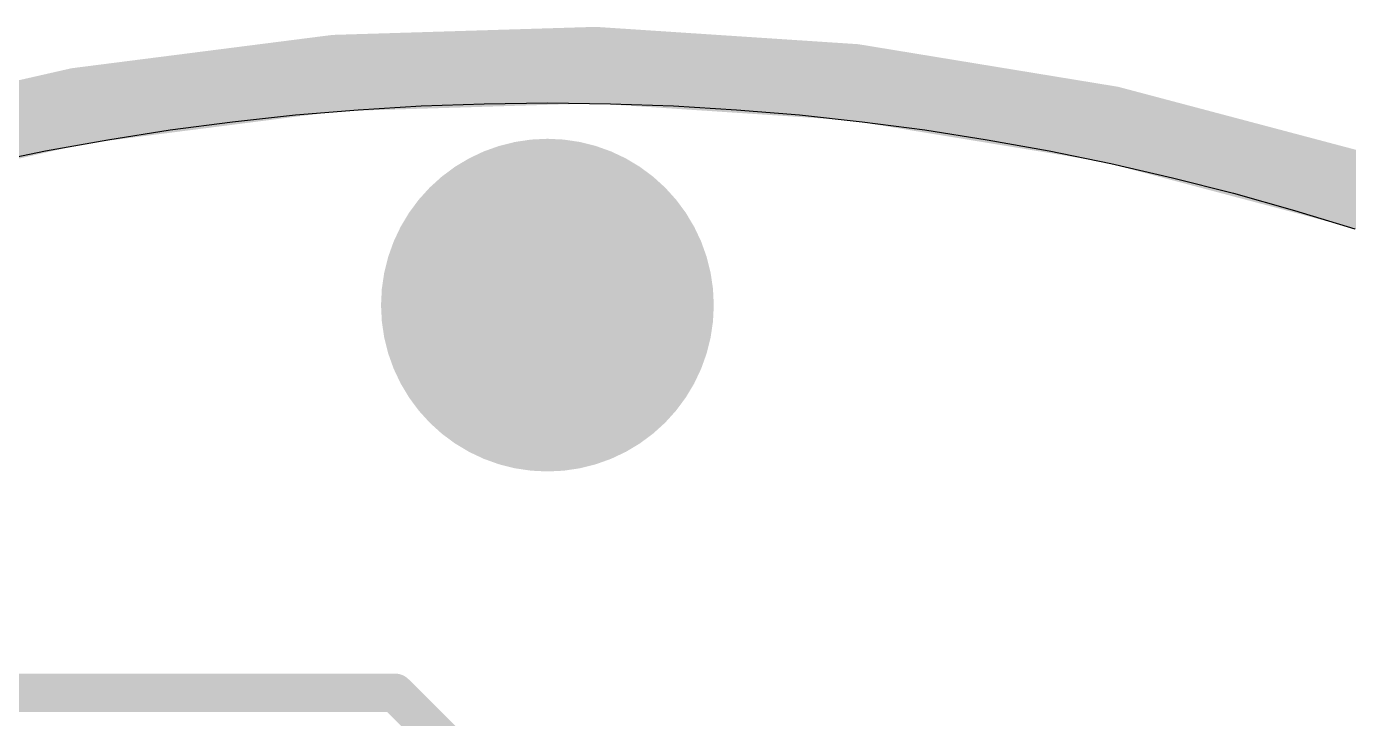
# Model space of a CAD drawing. Header units: millimetres. Extents: x 2.17 to 4.96, y 1.49 to 4.34.
# Drawn here: x 3.321 to 4.012, y 3.981 to 4.342 of the extents above; entities that cross this region are included whole.
import ezdxf

# ---------------------------------------------------------------- set-up
doc = ezdxf.new("R2010")
doc.units = ezdxf.units.MM
doc.header["$MEASUREMENT"] = 0
for name, color, linetype in [('BottomLayer', 5, 'Continuous'), ('BottomSolder', 6, 'Continuous'), ('InternalPlane1', 76, 'Continuous'), ('InternalPlane2', 16, 'Continuous'), ('Mechanical2', 216, 'Continuous'), ('MultiLayer', 9, 'Continuous'), ('PadHoleLayer', 156, 'Continuous'), ('TopLayer', 1, 'Continuous'), ('TopSolder', 216, 'Continuous')]:
    doc.layers.add(name, color=color, linetype=linetype)

msp = doc.modelspace()

# ---------------------------------------------------------------- linework, layer by layer
at = {"layer": 'BottomLayer', "const_width": 0.05906}
msp.add_lwpolyline([(3.56347, 4.19653, 1), (3.62253, 4.19653, 1)], format="xyb", close=True, dxfattribs=at)
at = {"layer": 'BottomSolder', "const_width": 0.06306}
msp.add_lwpolyline([(3.56147, 4.19653, 1), (3.62453, 4.19653, 1)], format="xyb", close=True, dxfattribs=at)
at = {"layer": 'InternalPlane1'}
for p, q in [((3.46133, 4.29588), (3.49418, 4.29862)), ((3.49418, 4.29862), (3.52709, 4.30058)), ((3.52709, 4.30058), (3.56004, 4.30176)), ((3.56004, 4.30176), (3.593, 4.30215)), ((3.593, 4.30215), (3.62596, 4.30176)), ((3.62596, 4.30176), (3.65891, 4.30058)), ((3.65891, 4.30058), (3.69182, 4.29862)), ((3.69182, 4.29862), (3.72467, 4.29588)), ((3.39587, 4.28805), (3.42856, 4.29235)), ((3.42856, 4.29235), (3.46133, 4.29588)), ((3.72467, 4.29588), (3.75744, 4.29235)), ((3.75744, 4.29235), (3.79013, 4.28805)), ((3.33086, 4.27712), (3.3633, 4.28297)), ((3.3633, 4.28297), (3.39587, 4.28805)), ((3.79013, 4.28805), (3.8227, 4.28297)), ((3.8227, 4.28297), (3.85514, 4.27712)), ((3.29856, 4.2705), (3.33086, 4.27712)), ((3.85514, 4.27712), (3.88743, 4.2705)), ((3.88743, 4.2705), (3.91956, 4.26311)), ((3.91956, 4.26311), (3.9515, 4.25495)), ((3.9515, 4.25495), (3.98324, 4.24604)), ((3.98324, 4.24604), (4.01476, 4.23638))]:
    msp.add_line(p, q, dxfattribs=at)
at = {"layer": 'InternalPlane1', "const_width": 0.04}
msp.add_lwpolyline([(4.93976, 2.51612, -6.760445), (4.93618, 3.32971)], format="xyb", dxfattribs=at)
at = {"layer": 'InternalPlane1', "const_width": 0.08693}
msp.add_lwpolyline([(3.54954, 4.19653, 1), (3.63646, 4.19653, 1)], format="xyb", close=True, dxfattribs=at)
at = {"layer": 'InternalPlane2'}
for p, q in [((3.46133, 4.29588), (3.49418, 4.29862)), ((3.49418, 4.29862), (3.52709, 4.30058)), ((3.52709, 4.30058), (3.56004, 4.30176)), ((3.56004, 4.30176), (3.593, 4.30215)), ((3.593, 4.30215), (3.62596, 4.30176)), ((3.62596, 4.30176), (3.65891, 4.30058)), ((3.65891, 4.30058), (3.69182, 4.29862)), ((3.69182, 4.29862), (3.72467, 4.29588)), ((3.39587, 4.28805), (3.42856, 4.29235)), ((3.42856, 4.29235), (3.46133, 4.29588)), ((3.72467, 4.29588), (3.75744, 4.29235)), ((3.75744, 4.29235), (3.79013, 4.28805)), ((3.33086, 4.27712), (3.3633, 4.28297)), ((3.3633, 4.28297), (3.39587, 4.28805)), ((3.79013, 4.28805), (3.8227, 4.28297)), ((3.8227, 4.28297), (3.85514, 4.27712)), ((3.29856, 4.2705), (3.33086, 4.27712)), ((3.85514, 4.27712), (3.88743, 4.2705)), ((3.88743, 4.2705), (3.91956, 4.26311)), ((3.91956, 4.26311), (3.9515, 4.25495)), ((3.9515, 4.25495), (3.98324, 4.24604)), ((3.98324, 4.24604), (4.01476, 4.23638))]:
    msp.add_line(p, q, dxfattribs=at)
at = {"layer": 'InternalPlane2', "const_width": 0.04}
msp.add_lwpolyline([(4.93976, 2.51612, -6.760445), (4.93618, 3.32971)], format="xyb", dxfattribs=at)
at = {"layer": 'InternalPlane2', "const_width": 0.08693}
msp.add_lwpolyline([(3.54954, 4.19653, 1), (3.63646, 4.19653, 1)], format="xyb", close=True, dxfattribs=at)
at = {"layer": 'Mechanical2', "const_width": 0.015}
msp.add_lwpolyline([(4.9336, 2.5218, -6.818913), (4.92995, 3.32439)], format="xyb", dxfattribs=at)
at = {"layer": 'MultiLayer', "const_width": 0.05906}
msp.add_lwpolyline([(3.56347, 4.19653, 1), (3.62253, 4.19653, 1)], format="xyb", close=True, dxfattribs=at)
at = {"layer": 'PadHoleLayer', "const_width": 0.06693}
msp.add_lwpolyline([(3.55954, 4.19653, 1), (3.62646, 4.19653, 1)], format="xyb", close=True, dxfattribs=at)
at = {"layer": 'TopLayer'}
for points, const_width in [([(3.56347, 4.19653, 1), (3.62253, 4.19653, 1)], 0.05906), ([(3.50837, 3.994, 1), (3.51837, 3.994, 1)], 0.01), ([(3.50837, 3.994, 1), (3.51837, 3.994, 1)], 0.01)]:
    msp.add_lwpolyline(points, format="xyb", close=True, dxfattribs=dict(at, const_width=const_width))
at = {"layer": 'TopLayer', "const_width": 0.02}
for points in [[(3.127, 3.994), (3.51337, 3.994)], [(3.51337, 3.994), (3.64637, 3.861)]]:
    msp.add_lwpolyline(points, dxfattribs=at)
at = {"layer": 'TopSolder', "const_width": 0.06306}
msp.add_lwpolyline([(3.56147, 4.19653, 1), (3.62453, 4.19653, 1)], format="xyb", close=True, dxfattribs=at)

doc.saveas('drawing.dxf')
